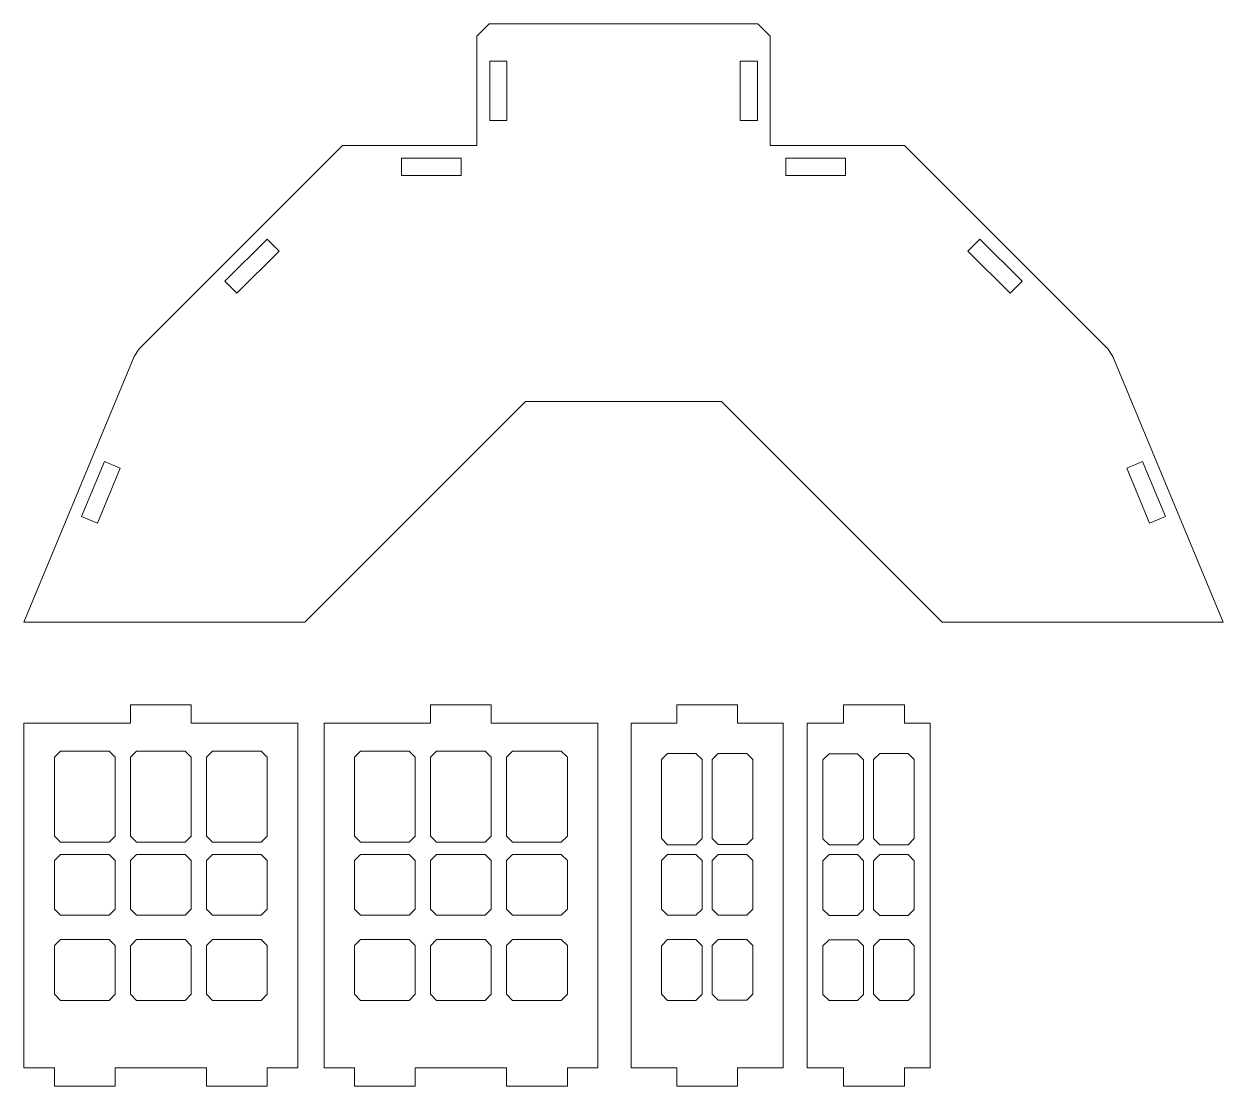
# Model space of a CAD drawing. Header units: centimetres. Extents: x -57 to 189, y -76 to 83.
# Drawn here: x 48.95 to 68.66, y 39.23 to 56.7 of the extents above; entities that cross this region are included whole.
import ezdxf

# ---------------------------------------------------------------- set-up
doc = ezdxf.new("R2010")
doc.units = ezdxf.units.CM
doc.header["$MEASUREMENT"] = 0
doc.layers.add('DEFAULT', color=7, linetype='Continuous')
doc.layers.add('layer 1', color=7, linetype='Continuous')

msp = doc.modelspace()

# ---------------------------------------------------------------- linework, layer by layer
at = {"layer": 'DEFAULT', "color": 250, "lineweight": 9}
for points in [[(56.60243, 55.10501), (56.88243, 55.10501), (56.88243, 56.08501), (56.60243, 56.08501), (56.60243, 55.10501)], [(60.72284, 55.10501), (61.00284, 55.10501), (61.00284, 56.08501), (60.72284, 56.08501), (60.72284, 55.10501)], [(55.15242, 54.20501), (56.13242, 54.20501), (56.13242, 54.48501), (55.15242, 54.48501), (55.15242, 54.20501)], [(61.47284, 54.20501), (62.45284, 54.20501), (62.45284, 54.48501), (61.47284, 54.48501), (61.47284, 54.20501)]]:
    msp.add_lwpolyline(points, close=True, dxfattribs=at)
for points, knots in [([(52.24989, 52.46263), (52.24989, 52.46263), (52.94287, 53.15557), (52.94287, 53.15557), (52.94287, 53.15557), (52.94287, 53.15557), (53.14085, 52.95757), (53.14085, 52.95757), (53.14085, 52.95757), (53.14085, 52.95757), (52.44787, 52.26463), (52.44787, 52.26463), (52.44787, 52.26463), (52.44787, 52.26463), (52.24989, 52.46263), (52.24989, 52.46263)], [0, 0, 0, 0, 0.2, 0.2, 0.2, 0.2, 0.4, 0.4, 0.4, 0.4, 0.6, 0.6, 0.6, 0.6, 1, 1, 1, 1]), ([(65.35538, 52.46263), (65.35538, 52.46263), (64.6624, 53.15557), (64.6624, 53.15557), (64.6624, 53.15557), (64.6624, 53.15557), (64.46442, 52.95757), (64.46442, 52.95757), (64.46442, 52.95757), (64.46442, 52.95757), (65.1574, 52.26463), (65.1574, 52.26463), (65.1574, 52.26463), (65.1574, 52.26463), (65.35538, 52.46263), (65.35538, 52.46263)], [0, 0, 0, 0, 0.2, 0.2, 0.2, 0.2, 0.4, 0.4, 0.4, 0.4, 0.6, 0.6, 0.6, 0.6, 1, 1, 1, 1]), ([(49.8939, 48.59262), (49.8939, 48.59262), (50.26898, 49.498), (50.26898, 49.498), (50.26898, 49.498), (50.26898, 49.498), (50.52766, 49.39084), (50.52766, 49.39084), (50.52766, 49.39084), (50.52766, 49.39084), (50.15258, 48.48546), (50.15258, 48.48546), (50.15258, 48.48546), (50.15258, 48.48546), (49.8939, 48.59262), (49.8939, 48.59262)], [0, 0, 0, 0, 0.2, 0.2, 0.2, 0.2, 0.4, 0.4, 0.4, 0.4, 0.6, 0.6, 0.6, 0.6, 1, 1, 1, 1]), ([(67.71136, 48.59262), (67.71136, 48.59262), (67.33628, 49.498), (67.33628, 49.498), (67.33628, 49.498), (67.33628, 49.498), (67.0776, 49.39084), (67.0776, 49.39084), (67.0776, 49.39084), (67.0776, 49.39084), (67.45268, 48.48546), (67.45268, 48.48546), (67.45268, 48.48546), (67.45268, 48.48546), (67.71136, 48.59262), (67.71136, 48.59262)], [0, 0, 0, 0, 0.2, 0.2, 0.2, 0.2, 0.4, 0.4, 0.4, 0.4, 0.6, 0.6, 0.6, 0.6, 1, 1, 1, 1]), ([(63.42041, 45.19448), (63.42041, 45.19448), (63.84365, 45.19448), (63.84365, 45.19448), (63.84365, 45.19448), (63.84365, 45.19448), (63.84365, 39.52508), (63.84365, 39.52508), (63.84365, 39.52508), (63.84365, 39.52508), (63.42041, 39.52508), (63.42041, 39.52508), (63.42041, 39.52508), (63.42041, 39.52508), (63.42041, 39.22508), (63.42041, 39.22508), (63.42041, 39.22508), (63.42041, 39.22508), (62.42041, 39.22508), (62.42041, 39.22508), (62.42041, 39.22508), (62.42041, 39.22508), (62.42041, 39.52508), (62.42041, 39.52508), (62.42041, 39.52508), (62.42041, 39.52508), (61.82041, 39.52508), (61.82041, 39.52508), (61.82041, 39.52508), (61.82041, 39.52508), (61.82041, 45.19448), (61.82041, 45.19448), (61.82041, 45.19448), (61.82041, 45.19448), (62.42041, 45.19448), (62.42041, 45.19448), (62.42041, 45.19448), (62.42041, 45.19448), (62.42041, 45.49448), (62.42041, 45.49448), (62.42041, 45.49448), (62.42041, 45.49448), (63.42041, 45.49448), (63.42041, 45.49448), (63.42041, 45.49448), (63.42041, 45.49448), (63.42041, 45.19448), (63.42041, 45.19448)], [0, 0, 0, 0, 0.07692308, 0.07692308, 0.07692308, 0.07692308, 0.15384615, 0.15384615, 0.15384615, 0.15384615, 0.23076923, 0.23076923, 0.23076923, 0.23076923, 0.30769231, 0.30769231, 0.30769231, 0.30769231, 0.38461538, 0.38461538, 0.38461538, 0.38461538, 0.46153846, 0.46153846, 0.46153846, 0.46153846, 0.53846154, 0.53846154, 0.53846154, 0.53846154, 0.61538462, 0.61538462, 0.61538462, 0.61538462, 0.69230769, 0.69230769, 0.69230769, 0.69230769, 0.76923077, 0.76923077, 0.76923077, 0.76923077, 0.84615385, 0.84615385, 0.84615385, 0.84615385, 1, 1, 1, 1]), ([(49.54657, 44.73394), (49.54657, 44.73394), (50.34657, 44.73394), (50.34657, 44.73394), (50.34657, 44.73394), (50.34657, 44.73394), (50.44657, 44.63394), (50.44657, 44.63394), (50.44657, 44.63394), (50.44657, 44.63394), (50.44657, 43.33394), (50.44657, 43.33394), (50.44657, 43.33394), (50.44657, 43.33394), (50.34657, 43.23394), (50.34657, 43.23394), (50.34657, 43.23394), (50.34657, 43.23394), (49.54657, 43.23394), (49.54657, 43.23394), (49.54657, 43.23394), (49.54657, 43.23394), (49.44657, 43.33394), (49.44657, 43.33394), (49.44657, 43.33394), (49.44657, 43.33394), (49.44657, 44.63394), (49.44657, 44.63394), (49.44657, 44.63394), (49.44657, 44.63394), (49.54657, 44.73394), (49.54657, 44.73394)], [0, 0, 0, 0, 0.11111111, 0.11111111, 0.11111111, 0.11111111, 0.22222222, 0.22222222, 0.22222222, 0.22222222, 0.33333333, 0.33333333, 0.33333333, 0.33333333, 0.44444444, 0.44444444, 0.44444444, 0.44444444, 0.55555556, 0.55555556, 0.55555556, 0.55555556, 0.66666667, 0.66666667, 0.66666667, 0.66666667, 0.77777778, 0.77777778, 0.77777778, 0.77777778, 1, 1, 1, 1]), ([(50.79657, 44.73394), (50.79657, 44.73394), (51.59657, 44.73394), (51.59657, 44.73394), (51.59657, 44.73394), (51.59657, 44.73394), (51.69657, 44.63394), (51.69657, 44.63394), (51.69657, 44.63394), (51.69657, 44.63394), (51.69657, 43.33394), (51.69657, 43.33394), (51.69657, 43.33394), (51.69657, 43.33394), (51.59657, 43.23394), (51.59657, 43.23394), (51.59657, 43.23394), (51.59657, 43.23394), (50.79657, 43.23394), (50.79657, 43.23394), (50.79657, 43.23394), (50.79657, 43.23394), (50.69657, 43.33394), (50.69657, 43.33394), (50.69657, 43.33394), (50.69657, 43.33394), (50.69657, 44.63394), (50.69657, 44.63394), (50.69657, 44.63394), (50.69657, 44.63394), (50.79657, 44.73394), (50.79657, 44.73394)], [0, 0, 0, 0, 0.11111111, 0.11111111, 0.11111111, 0.11111111, 0.22222222, 0.22222222, 0.22222222, 0.22222222, 0.33333333, 0.33333333, 0.33333333, 0.33333333, 0.44444444, 0.44444444, 0.44444444, 0.44444444, 0.55555556, 0.55555556, 0.55555556, 0.55555556, 0.66666667, 0.66666667, 0.66666667, 0.66666667, 0.77777778, 0.77777778, 0.77777778, 0.77777778, 1, 1, 1, 1]), ([(52.04657, 44.73405), (52.04657, 44.73405), (52.84657, 44.73405), (52.84657, 44.73405), (52.84657, 44.73405), (52.84657, 44.73405), (52.94657, 44.63405), (52.94657, 44.63405), (52.94657, 44.63405), (52.94657, 44.63405), (52.94657, 43.33405), (52.94657, 43.33405), (52.94657, 43.33405), (52.94657, 43.33405), (52.84657, 43.23405), (52.84657, 43.23405), (52.84657, 43.23405), (52.84657, 43.23405), (52.04657, 43.23405), (52.04657, 43.23405), (52.04657, 43.23405), (52.04657, 43.23405), (51.94657, 43.33405), (51.94657, 43.33405), (51.94657, 43.33405), (51.94657, 43.33405), (51.94657, 44.63405), (51.94657, 44.63405), (51.94657, 44.63405), (51.94657, 44.63405), (52.04657, 44.73405), (52.04657, 44.73405)], [0, 0, 0, 0, 0.11111111, 0.11111111, 0.11111111, 0.11111111, 0.22222222, 0.22222222, 0.22222222, 0.22222222, 0.33333333, 0.33333333, 0.33333333, 0.33333333, 0.44444444, 0.44444444, 0.44444444, 0.44444444, 0.55555556, 0.55555556, 0.55555556, 0.55555556, 0.66666667, 0.66666667, 0.66666667, 0.66666667, 0.77777778, 0.77777778, 0.77777778, 0.77777778, 1, 1, 1, 1]), ([(54.47959, 44.73383), (54.47959, 44.73383), (55.27959, 44.73383), (55.27959, 44.73383), (55.27959, 44.73383), (55.27959, 44.73383), (55.37959, 44.63383), (55.37959, 44.63383), (55.37959, 44.63383), (55.37959, 44.63383), (55.37959, 43.33383), (55.37959, 43.33383), (55.37959, 43.33383), (55.37959, 43.33383), (55.27959, 43.23383), (55.27959, 43.23383), (55.27959, 43.23383), (55.27959, 43.23383), (54.47959, 43.23383), (54.47959, 43.23383), (54.47959, 43.23383), (54.47959, 43.23383), (54.37959, 43.33383), (54.37959, 43.33383), (54.37959, 43.33383), (54.37959, 43.33383), (54.37959, 44.63383), (54.37959, 44.63383), (54.37959, 44.63383), (54.37959, 44.63383), (54.47959, 44.73383), (54.47959, 44.73383)], [0, 0, 0, 0, 0.11111111, 0.11111111, 0.11111111, 0.11111111, 0.22222222, 0.22222222, 0.22222222, 0.22222222, 0.33333333, 0.33333333, 0.33333333, 0.33333333, 0.44444444, 0.44444444, 0.44444444, 0.44444444, 0.55555556, 0.55555556, 0.55555556, 0.55555556, 0.66666667, 0.66666667, 0.66666667, 0.66666667, 0.77777778, 0.77777778, 0.77777778, 0.77777778, 1, 1, 1, 1]), ([(55.72959, 44.73383), (55.72959, 44.73383), (56.52959, 44.73383), (56.52959, 44.73383), (56.52959, 44.73383), (56.52959, 44.73383), (56.62959, 44.63383), (56.62959, 44.63383), (56.62959, 44.63383), (56.62959, 44.63383), (56.62959, 43.33383), (56.62959, 43.33383), (56.62959, 43.33383), (56.62959, 43.33383), (56.52959, 43.23383), (56.52959, 43.23383), (56.52959, 43.23383), (56.52959, 43.23383), (55.72959, 43.23383), (55.72959, 43.23383), (55.72959, 43.23383), (55.72959, 43.23383), (55.62959, 43.33383), (55.62959, 43.33383), (55.62959, 43.33383), (55.62959, 43.33383), (55.62959, 44.63383), (55.62959, 44.63383), (55.62959, 44.63383), (55.62959, 44.63383), (55.72959, 44.73383), (55.72959, 44.73383)], [0, 0, 0, 0, 0.11111111, 0.11111111, 0.11111111, 0.11111111, 0.22222222, 0.22222222, 0.22222222, 0.22222222, 0.33333333, 0.33333333, 0.33333333, 0.33333333, 0.44444444, 0.44444444, 0.44444444, 0.44444444, 0.55555556, 0.55555556, 0.55555556, 0.55555556, 0.66666667, 0.66666667, 0.66666667, 0.66666667, 0.77777778, 0.77777778, 0.77777778, 0.77777778, 1, 1, 1, 1]), ([(56.97959, 44.73394), (56.97959, 44.73394), (57.77959, 44.73394), (57.77959, 44.73394), (57.77959, 44.73394), (57.77959, 44.73394), (57.87959, 44.63394), (57.87959, 44.63394), (57.87959, 44.63394), (57.87959, 44.63394), (57.87959, 43.33394), (57.87959, 43.33394), (57.87959, 43.33394), (57.87959, 43.33394), (57.77959, 43.23394), (57.77959, 43.23394), (57.77959, 43.23394), (57.77959, 43.23394), (56.97959, 43.23394), (56.97959, 43.23394), (56.97959, 43.23394), (56.97959, 43.23394), (56.87959, 43.33394), (56.87959, 43.33394), (56.87959, 43.33394), (56.87959, 43.33394), (56.87959, 44.63394), (56.87959, 44.63394), (56.87959, 44.63394), (56.87959, 44.63394), (56.97959, 44.73394), (56.97959, 44.73394)], [0, 0, 0, 0, 0.11111111, 0.11111111, 0.11111111, 0.11111111, 0.22222222, 0.22222222, 0.22222222, 0.22222222, 0.33333333, 0.33333333, 0.33333333, 0.33333333, 0.44444444, 0.44444444, 0.44444444, 0.44444444, 0.55555556, 0.55555556, 0.55555556, 0.55555556, 0.66666667, 0.66666667, 0.66666667, 0.66666667, 0.77777778, 0.77777778, 0.77777778, 0.77777778, 1, 1, 1, 1]), ([(59.52751, 44.69448), (59.52751, 44.69448), (59.99421, 44.69448), (59.99421, 44.69448), (59.99421, 44.69448), (59.99421, 44.69448), (60.09421, 44.59448), (60.09421, 44.59448), (60.09421, 44.59448), (60.09421, 44.59448), (60.09421, 43.29449), (60.09421, 43.29449), (60.09421, 43.29449), (60.09421, 43.29449), (59.99421, 43.19449), (59.99421, 43.19449), (59.99421, 43.19449), (59.99421, 43.19449), (59.52751, 43.19449), (59.52751, 43.19449), (59.52751, 43.19449), (59.52751, 43.19449), (59.42751, 43.29449), (59.42751, 43.29449), (59.42751, 43.29449), (59.42751, 43.29449), (59.42751, 44.59448), (59.42751, 44.59448), (59.42751, 44.59448), (59.42751, 44.59448), (59.52751, 44.69448), (59.52751, 44.69448)], [0, 0, 0, 0, 0.11111111, 0.11111111, 0.11111111, 0.11111111, 0.22222222, 0.22222222, 0.22222222, 0.22222222, 0.33333333, 0.33333333, 0.33333333, 0.33333333, 0.44444444, 0.44444444, 0.44444444, 0.44444444, 0.55555556, 0.55555556, 0.55555556, 0.55555556, 0.66666667, 0.66666667, 0.66666667, 0.66666667, 0.77777778, 0.77777778, 0.77777778, 0.77777778, 1, 1, 1, 1]), ([(60.3608, 44.69704), (60.3608, 44.69704), (60.8275, 44.69704), (60.8275, 44.69704), (60.8275, 44.69704), (60.8275, 44.69704), (60.9275, 44.59704), (60.9275, 44.59704), (60.9275, 44.59704), (60.9275, 44.59704), (60.9275, 43.29705), (60.9275, 43.29705), (60.9275, 43.29705), (60.9275, 43.29705), (60.8275, 43.19705), (60.8275, 43.19705), (60.8275, 43.19705), (60.8275, 43.19705), (60.3608, 43.19705), (60.3608, 43.19705), (60.3608, 43.19705), (60.3608, 43.19705), (60.2608, 43.29705), (60.2608, 43.29705), (60.2608, 43.29705), (60.2608, 43.29705), (60.2608, 44.59704), (60.2608, 44.59704), (60.2608, 44.59704), (60.2608, 44.59704), (60.3608, 44.69704), (60.3608, 44.69704)], [0, 0, 0, 0, 0.11111111, 0.11111111, 0.11111111, 0.11111111, 0.22222222, 0.22222222, 0.22222222, 0.22222222, 0.33333333, 0.33333333, 0.33333333, 0.33333333, 0.44444444, 0.44444444, 0.44444444, 0.44444444, 0.55555556, 0.55555556, 0.55555556, 0.55555556, 0.66666667, 0.66666667, 0.66666667, 0.66666667, 0.77777778, 0.77777778, 0.77777778, 0.77777778, 1, 1, 1, 1]), ([(62.18204, 44.69192), (62.18204, 44.69192), (62.64874, 44.69192), (62.64874, 44.69192), (62.64874, 44.69192), (62.64874, 44.69192), (62.74874, 44.59192), (62.74874, 44.59192), (62.74874, 44.59192), (62.74874, 44.59192), (62.74874, 43.29193), (62.74874, 43.29193), (62.74874, 43.29193), (62.74874, 43.29193), (62.64874, 43.19193), (62.64874, 43.19193), (62.64874, 43.19193), (62.64874, 43.19193), (62.18204, 43.19193), (62.18204, 43.19193), (62.18204, 43.19193), (62.18204, 43.19193), (62.08204, 43.29193), (62.08204, 43.29193), (62.08204, 43.29193), (62.08204, 43.29193), (62.08204, 44.59192), (62.08204, 44.59192), (62.08204, 44.59192), (62.08204, 44.59192), (62.18204, 44.69192), (62.18204, 44.69192)], [0, 0, 0, 0, 0.11111111, 0.11111111, 0.11111111, 0.11111111, 0.22222222, 0.22222222, 0.22222222, 0.22222222, 0.33333333, 0.33333333, 0.33333333, 0.33333333, 0.44444444, 0.44444444, 0.44444444, 0.44444444, 0.55555556, 0.55555556, 0.55555556, 0.55555556, 0.66666667, 0.66666667, 0.66666667, 0.66666667, 0.77777778, 0.77777778, 0.77777778, 0.77777778, 1, 1, 1, 1]), ([(63.01533, 44.69448), (63.01533, 44.69448), (63.48203, 44.69448), (63.48203, 44.69448), (63.48203, 44.69448), (63.48203, 44.69448), (63.58203, 44.59448), (63.58203, 44.59448), (63.58203, 44.59448), (63.58203, 44.59448), (63.58203, 43.29449), (63.58203, 43.29449), (63.58203, 43.29449), (63.58203, 43.29449), (63.48203, 43.19449), (63.48203, 43.19449), (63.48203, 43.19449), (63.48203, 43.19449), (63.01533, 43.19449), (63.01533, 43.19449), (63.01533, 43.19449), (63.01533, 43.19449), (62.91533, 43.29449), (62.91533, 43.29449), (62.91533, 43.29449), (62.91533, 43.29449), (62.91533, 44.59448), (62.91533, 44.59448), (62.91533, 44.59448), (62.91533, 44.59448), (63.01533, 44.69448), (63.01533, 44.69448)], [0, 0, 0, 0, 0.11111111, 0.11111111, 0.11111111, 0.11111111, 0.22222222, 0.22222222, 0.22222222, 0.22222222, 0.33333333, 0.33333333, 0.33333333, 0.33333333, 0.44444444, 0.44444444, 0.44444444, 0.44444444, 0.55555556, 0.55555556, 0.55555556, 0.55555556, 0.66666667, 0.66666667, 0.66666667, 0.66666667, 0.77777778, 0.77777778, 0.77777778, 0.77777778, 1, 1, 1, 1]), ([(49.54657, 43.03395), (49.54657, 43.03395), (50.34657, 43.03395), (50.34657, 43.03395), (50.34657, 43.03395), (50.34657, 43.03395), (50.44657, 42.93395), (50.44657, 42.93395), (50.44657, 42.93395), (50.44657, 42.93395), (50.44657, 42.13395), (50.44657, 42.13395), (50.44657, 42.13395), (50.44657, 42.13395), (50.34657, 42.03395), (50.34657, 42.03395), (50.34657, 42.03395), (50.34657, 42.03395), (49.54657, 42.03395), (49.54657, 42.03395), (49.54657, 42.03395), (49.54657, 42.03395), (49.44657, 42.13395), (49.44657, 42.13395), (49.44657, 42.13395), (49.44657, 42.13395), (49.44657, 42.93395), (49.44657, 42.93395), (49.44657, 42.93395), (49.44657, 42.93395), (49.54657, 43.03395), (49.54657, 43.03395)], [0, 0, 0, 0, 0.11111111, 0.11111111, 0.11111111, 0.11111111, 0.22222222, 0.22222222, 0.22222222, 0.22222222, 0.33333333, 0.33333333, 0.33333333, 0.33333333, 0.44444444, 0.44444444, 0.44444444, 0.44444444, 0.55555556, 0.55555556, 0.55555556, 0.55555556, 0.66666667, 0.66666667, 0.66666667, 0.66666667, 0.77777778, 0.77777778, 0.77777778, 0.77777778, 1, 1, 1, 1]), ([(50.79657, 43.03395), (50.79657, 43.03395), (51.59657, 43.03395), (51.59657, 43.03395), (51.59657, 43.03395), (51.59657, 43.03395), (51.69657, 42.93395), (51.69657, 42.93395), (51.69657, 42.93395), (51.69657, 42.93395), (51.69657, 42.13395), (51.69657, 42.13395), (51.69657, 42.13395), (51.69657, 42.13395), (51.59657, 42.03395), (51.59657, 42.03395), (51.59657, 42.03395), (51.59657, 42.03395), (50.79657, 42.03395), (50.79657, 42.03395), (50.79657, 42.03395), (50.79657, 42.03395), (50.69657, 42.13395), (50.69657, 42.13395), (50.69657, 42.13395), (50.69657, 42.13395), (50.69657, 42.93395), (50.69657, 42.93395), (50.69657, 42.93395), (50.69657, 42.93395), (50.79657, 43.03395), (50.79657, 43.03395)], [0, 0, 0, 0, 0.11111111, 0.11111111, 0.11111111, 0.11111111, 0.22222222, 0.22222222, 0.22222222, 0.22222222, 0.33333333, 0.33333333, 0.33333333, 0.33333333, 0.44444444, 0.44444444, 0.44444444, 0.44444444, 0.55555556, 0.55555556, 0.55555556, 0.55555556, 0.66666667, 0.66666667, 0.66666667, 0.66666667, 0.77777778, 0.77777778, 0.77777778, 0.77777778, 1, 1, 1, 1]), ([(52.04657, 43.03395), (52.04657, 43.03395), (52.84657, 43.03395), (52.84657, 43.03395), (52.84657, 43.03395), (52.84657, 43.03395), (52.94657, 42.93395), (52.94657, 42.93395), (52.94657, 42.93395), (52.94657, 42.93395), (52.94657, 42.13395), (52.94657, 42.13395), (52.94657, 42.13395), (52.94657, 42.13395), (52.84657, 42.03395), (52.84657, 42.03395), (52.84657, 42.03395), (52.84657, 42.03395), (52.04657, 42.03395), (52.04657, 42.03395), (52.04657, 42.03395), (52.04657, 42.03395), (51.94657, 42.13395), (51.94657, 42.13395), (51.94657, 42.13395), (51.94657, 42.13395), (51.94657, 42.93395), (51.94657, 42.93395), (51.94657, 42.93395), (51.94657, 42.93395), (52.04657, 43.03395), (52.04657, 43.03395)], [0, 0, 0, 0, 0.11111111, 0.11111111, 0.11111111, 0.11111111, 0.22222222, 0.22222222, 0.22222222, 0.22222222, 0.33333333, 0.33333333, 0.33333333, 0.33333333, 0.44444444, 0.44444444, 0.44444444, 0.44444444, 0.55555556, 0.55555556, 0.55555556, 0.55555556, 0.66666667, 0.66666667, 0.66666667, 0.66666667, 0.77777778, 0.77777778, 0.77777778, 0.77777778, 1, 1, 1, 1]), ([(54.47959, 43.03384), (54.47959, 43.03384), (55.27959, 43.03384), (55.27959, 43.03384), (55.27959, 43.03384), (55.27959, 43.03384), (55.37959, 42.93384), (55.37959, 42.93384), (55.37959, 42.93384), (55.37959, 42.93384), (55.37959, 42.13384), (55.37959, 42.13384), (55.37959, 42.13384), (55.37959, 42.13384), (55.27959, 42.03384), (55.27959, 42.03384), (55.27959, 42.03384), (55.27959, 42.03384), (54.47959, 42.03384), (54.47959, 42.03384), (54.47959, 42.03384), (54.47959, 42.03384), (54.37959, 42.13384), (54.37959, 42.13384), (54.37959, 42.13384), (54.37959, 42.13384), (54.37959, 42.93384), (54.37959, 42.93384), (54.37959, 42.93384), (54.37959, 42.93384), (54.47959, 43.03384), (54.47959, 43.03384)], [0, 0, 0, 0, 0.11111111, 0.11111111, 0.11111111, 0.11111111, 0.22222222, 0.22222222, 0.22222222, 0.22222222, 0.33333333, 0.33333333, 0.33333333, 0.33333333, 0.44444444, 0.44444444, 0.44444444, 0.44444444, 0.55555556, 0.55555556, 0.55555556, 0.55555556, 0.66666667, 0.66666667, 0.66666667, 0.66666667, 0.77777778, 0.77777778, 0.77777778, 0.77777778, 1, 1, 1, 1]), ([(55.72959, 43.03384), (55.72959, 43.03384), (56.52959, 43.03384), (56.52959, 43.03384), (56.52959, 43.03384), (56.52959, 43.03384), (56.62959, 42.93384), (56.62959, 42.93384), (56.62959, 42.93384), (56.62959, 42.93384), (56.62959, 42.13384), (56.62959, 42.13384), (56.62959, 42.13384), (56.62959, 42.13384), (56.52959, 42.03384), (56.52959, 42.03384), (56.52959, 42.03384), (56.52959, 42.03384), (55.72959, 42.03384), (55.72959, 42.03384), (55.72959, 42.03384), (55.72959, 42.03384), (55.62959, 42.13384), (55.62959, 42.13384), (55.62959, 42.13384), (55.62959, 42.13384), (55.62959, 42.93384), (55.62959, 42.93384), (55.62959, 42.93384), (55.62959, 42.93384), (55.72959, 43.03384), (55.72959, 43.03384)], [0, 0, 0, 0, 0.11111111, 0.11111111, 0.11111111, 0.11111111, 0.22222222, 0.22222222, 0.22222222, 0.22222222, 0.33333333, 0.33333333, 0.33333333, 0.33333333, 0.44444444, 0.44444444, 0.44444444, 0.44444444, 0.55555556, 0.55555556, 0.55555556, 0.55555556, 0.66666667, 0.66666667, 0.66666667, 0.66666667, 0.77777778, 0.77777778, 0.77777778, 0.77777778, 1, 1, 1, 1]), ([(56.97959, 43.03384), (56.97959, 43.03384), (57.77959, 43.03384), (57.77959, 43.03384), (57.77959, 43.03384), (57.77959, 43.03384), (57.87959, 42.93384), (57.87959, 42.93384), (57.87959, 42.93384), (57.87959, 42.93384), (57.87959, 42.13384), (57.87959, 42.13384), (57.87959, 42.13384), (57.87959, 42.13384), (57.77959, 42.03384), (57.77959, 42.03384), (57.77959, 42.03384), (57.77959, 42.03384), (56.97959, 42.03384), (56.97959, 42.03384), (56.97959, 42.03384), (56.97959, 42.03384), (56.87959, 42.13384), (56.87959, 42.13384), (56.87959, 42.13384), (56.87959, 42.13384), (56.87959, 42.93384), (56.87959, 42.93384), (56.87959, 42.93384), (56.87959, 42.93384), (56.97959, 43.03384), (56.97959, 43.03384)], [0, 0, 0, 0, 0.11111111, 0.11111111, 0.11111111, 0.11111111, 0.22222222, 0.22222222, 0.22222222, 0.22222222, 0.33333333, 0.33333333, 0.33333333, 0.33333333, 0.44444444, 0.44444444, 0.44444444, 0.44444444, 0.55555556, 0.55555556, 0.55555556, 0.55555556, 0.66666667, 0.66666667, 0.66666667, 0.66666667, 0.77777778, 0.77777778, 0.77777778, 0.77777778, 1, 1, 1, 1]), ([(59.52751, 43.03373), (59.52751, 43.03373), (59.99421, 43.03373), (59.99421, 43.03373), (59.99421, 43.03373), (59.99421, 43.03373), (60.09421, 42.93373), (60.09421, 42.93373), (60.09421, 42.93373), (60.09421, 42.93373), (60.09421, 42.13373), (60.09421, 42.13373), (60.09421, 42.13373), (60.09421, 42.13373), (59.99421, 42.03373), (59.99421, 42.03373), (59.99421, 42.03373), (59.99421, 42.03373), (59.52751, 42.03373), (59.52751, 42.03373), (59.52751, 42.03373), (59.52751, 42.03373), (59.42751, 42.13373), (59.42751, 42.13373), (59.42751, 42.13373), (59.42751, 42.13373), (59.42751, 42.93373), (59.42751, 42.93373), (59.42751, 42.93373), (59.42751, 42.93373), (59.52751, 43.03373), (59.52751, 43.03373)], [0, 0, 0, 0, 0.11111111, 0.11111111, 0.11111111, 0.11111111, 0.22222222, 0.22222222, 0.22222222, 0.22222222, 0.33333333, 0.33333333, 0.33333333, 0.33333333, 0.44444444, 0.44444444, 0.44444444, 0.44444444, 0.55555556, 0.55555556, 0.55555556, 0.55555556, 0.66666667, 0.66666667, 0.66666667, 0.66666667, 0.77777778, 0.77777778, 0.77777778, 0.77777778, 1, 1, 1, 1]), ([(60.3608, 43.03373), (60.3608, 43.03373), (60.8275, 43.03373), (60.8275, 43.03373), (60.8275, 43.03373), (60.8275, 43.03373), (60.9275, 42.93373), (60.9275, 42.93373), (60.9275, 42.93373), (60.9275, 42.93373), (60.9275, 42.13373), (60.9275, 42.13373), (60.9275, 42.13373), (60.9275, 42.13373), (60.8275, 42.03373), (60.8275, 42.03373), (60.8275, 42.03373), (60.8275, 42.03373), (60.3608, 42.03373), (60.3608, 42.03373), (60.3608, 42.03373), (60.3608, 42.03373), (60.2608, 42.13373), (60.2608, 42.13373), (60.2608, 42.13373), (60.2608, 42.13373), (60.2608, 42.93373), (60.2608, 42.93373), (60.2608, 42.93373), (60.2608, 42.93373), (60.3608, 43.03373), (60.3608, 43.03373)], [0, 0, 0, 0, 0.11111111, 0.11111111, 0.11111111, 0.11111111, 0.22222222, 0.22222222, 0.22222222, 0.22222222, 0.33333333, 0.33333333, 0.33333333, 0.33333333, 0.44444444, 0.44444444, 0.44444444, 0.44444444, 0.55555556, 0.55555556, 0.55555556, 0.55555556, 0.66666667, 0.66666667, 0.66666667, 0.66666667, 0.77777778, 0.77777778, 0.77777778, 0.77777778, 1, 1, 1, 1]), ([(62.18204, 43.03117), (62.18204, 43.03117), (62.64874, 43.03117), (62.64874, 43.03117), (62.64874, 43.03117), (62.64874, 43.03117), (62.74874, 42.93117), (62.74874, 42.93117), (62.74874, 42.93117), (62.74874, 42.93117), (62.74874, 42.13117), (62.74874, 42.13117), (62.74874, 42.13117), (62.74874, 42.13117), (62.64874, 42.03117), (62.64874, 42.03117), (62.64874, 42.03117), (62.64874, 42.03117), (62.18204, 42.03117), (62.18204, 42.03117), (62.18204, 42.03117), (62.18204, 42.03117), (62.08204, 42.13117), (62.08204, 42.13117), (62.08204, 42.13117), (62.08204, 42.13117), (62.08204, 42.93117), (62.08204, 42.93117), (62.08204, 42.93117), (62.08204, 42.93117), (62.18204, 43.03117), (62.18204, 43.03117)], [0, 0, 0, 0, 0.11111111, 0.11111111, 0.11111111, 0.11111111, 0.22222222, 0.22222222, 0.22222222, 0.22222222, 0.33333333, 0.33333333, 0.33333333, 0.33333333, 0.44444444, 0.44444444, 0.44444444, 0.44444444, 0.55555556, 0.55555556, 0.55555556, 0.55555556, 0.66666667, 0.66666667, 0.66666667, 0.66666667, 0.77777778, 0.77777778, 0.77777778, 0.77777778, 1, 1, 1, 1]), ([(63.01533, 43.03117), (63.01533, 43.03117), (63.48203, 43.03117), (63.48203, 43.03117), (63.48203, 43.03117), (63.48203, 43.03117), (63.58203, 42.93117), (63.58203, 42.93117), (63.58203, 42.93117), (63.58203, 42.93117), (63.58203, 42.13117), (63.58203, 42.13117), (63.58203, 42.13117), (63.58203, 42.13117), (63.48203, 42.03117), (63.48203, 42.03117), (63.48203, 42.03117), (63.48203, 42.03117), (63.01533, 42.03117), (63.01533, 42.03117), (63.01533, 42.03117), (63.01533, 42.03117), (62.91533, 42.13117), (62.91533, 42.13117), (62.91533, 42.13117), (62.91533, 42.13117), (62.91533, 42.93117), (62.91533, 42.93117), (62.91533, 42.93117), (62.91533, 42.93117), (63.01533, 43.03117), (63.01533, 43.03117)], [0, 0, 0, 0, 0.11111111, 0.11111111, 0.11111111, 0.11111111, 0.22222222, 0.22222222, 0.22222222, 0.22222222, 0.33333333, 0.33333333, 0.33333333, 0.33333333, 0.44444444, 0.44444444, 0.44444444, 0.44444444, 0.55555556, 0.55555556, 0.55555556, 0.55555556, 0.66666667, 0.66666667, 0.66666667, 0.66666667, 0.77777778, 0.77777778, 0.77777778, 0.77777778, 1, 1, 1, 1]), ([(49.54657, 41.63408), (49.54657, 41.63408), (50.34657, 41.63408), (50.34657, 41.63408), (50.34657, 41.63408), (50.34657, 41.63408), (50.44657, 41.53408), (50.44657, 41.53408), (50.44657, 41.53408), (50.44657, 41.53408), (50.44657, 40.73408), (50.44657, 40.73408), (50.44657, 40.73408), (50.44657, 40.73408), (50.34657, 40.63408), (50.34657, 40.63408), (50.34657, 40.63408), (50.34657, 40.63408), (49.54657, 40.63408), (49.54657, 40.63408), (49.54657, 40.63408), (49.54657, 40.63408), (49.44657, 40.73408), (49.44657, 40.73408), (49.44657, 40.73408), (49.44657, 40.73408), (49.44657, 41.53408), (49.44657, 41.53408), (49.44657, 41.53408), (49.44657, 41.53408), (49.54657, 41.63408), (49.54657, 41.63408)], [0, 0, 0, 0, 0.11111111, 0.11111111, 0.11111111, 0.11111111, 0.22222222, 0.22222222, 0.22222222, 0.22222222, 0.33333333, 0.33333333, 0.33333333, 0.33333333, 0.44444444, 0.44444444, 0.44444444, 0.44444444, 0.55555556, 0.55555556, 0.55555556, 0.55555556, 0.66666667, 0.66666667, 0.66666667, 0.66666667, 0.77777778, 0.77777778, 0.77777778, 0.77777778, 1, 1, 1, 1]), ([(50.79657, 41.63375), (50.79657, 41.63375), (51.59657, 41.63375), (51.59657, 41.63375), (51.59657, 41.63375), (51.59657, 41.63375), (51.69657, 41.53375), (51.69657, 41.53375), (51.69657, 41.53375), (51.69657, 41.53375), (51.69657, 40.73375), (51.69657, 40.73375), (51.69657, 40.73375), (51.69657, 40.73375), (51.59657, 40.63375), (51.59657, 40.63375), (51.59657, 40.63375), (51.59657, 40.63375), (50.79657, 40.63375), (50.79657, 40.63375), (50.79657, 40.63375), (50.79657, 40.63375), (50.69657, 40.73375), (50.69657, 40.73375), (50.69657, 40.73375), (50.69657, 40.73375), (50.69657, 41.53375), (50.69657, 41.53375), (50.69657, 41.53375), (50.69657, 41.53375), (50.79657, 41.63375), (50.79657, 41.63375)], [0, 0, 0, 0, 0.11111111, 0.11111111, 0.11111111, 0.11111111, 0.22222222, 0.22222222, 0.22222222, 0.22222222, 0.33333333, 0.33333333, 0.33333333, 0.33333333, 0.44444444, 0.44444444, 0.44444444, 0.44444444, 0.55555556, 0.55555556, 0.55555556, 0.55555556, 0.66666667, 0.66666667, 0.66666667, 0.66666667, 0.77777778, 0.77777778, 0.77777778, 0.77777778, 1, 1, 1, 1]), ([(52.04657, 41.63408), (52.04657, 41.63408), (52.84657, 41.63408), (52.84657, 41.63408), (52.84657, 41.63408), (52.84657, 41.63408), (52.94657, 41.53408), (52.94657, 41.53408), (52.94657, 41.53408), (52.94657, 41.53408), (52.94657, 40.73408), (52.94657, 40.73408), (52.94657, 40.73408), (52.94657, 40.73408), (52.84657, 40.63408), (52.84657, 40.63408), (52.84657, 40.63408), (52.84657, 40.63408), (52.04657, 40.63408), (52.04657, 40.63408), (52.04657, 40.63408), (52.04657, 40.63408), (51.94657, 40.73408), (51.94657, 40.73408), (51.94657, 40.73408), (51.94657, 40.73408), (51.94657, 41.53408), (51.94657, 41.53408), (51.94657, 41.53408), (51.94657, 41.53408), (52.04657, 41.63408), (52.04657, 41.63408)], [0, 0, 0, 0, 0.11111111, 0.11111111, 0.11111111, 0.11111111, 0.22222222, 0.22222222, 0.22222222, 0.22222222, 0.33333333, 0.33333333, 0.33333333, 0.33333333, 0.44444444, 0.44444444, 0.44444444, 0.44444444, 0.55555556, 0.55555556, 0.55555556, 0.55555556, 0.66666667, 0.66666667, 0.66666667, 0.66666667, 0.77777778, 0.77777778, 0.77777778, 0.77777778, 1, 1, 1, 1]), ([(54.47959, 41.63397), (54.47959, 41.63397), (55.27959, 41.63397), (55.27959, 41.63397), (55.27959, 41.63397), (55.27959, 41.63397), (55.37959, 41.53397), (55.37959, 41.53397), (55.37959, 41.53397), (55.37959, 41.53397), (55.37959, 40.73397), (55.37959, 40.73397), (55.37959, 40.73397), (55.37959, 40.73397), (55.27959, 40.63397), (55.27959, 40.63397), (55.27959, 40.63397), (55.27959, 40.63397), (54.47959, 40.63397), (54.47959, 40.63397), (54.47959, 40.63397), (54.47959, 40.63397), (54.37959, 40.73397), (54.37959, 40.73397), (54.37959, 40.73397), (54.37959, 40.73397), (54.37959, 41.53397), (54.37959, 41.53397), (54.37959, 41.53397), (54.37959, 41.53397), (54.47959, 41.63397), (54.47959, 41.63397)], [0, 0, 0, 0, 0.11111111, 0.11111111, 0.11111111, 0.11111111, 0.22222222, 0.22222222, 0.22222222, 0.22222222, 0.33333333, 0.33333333, 0.33333333, 0.33333333, 0.44444444, 0.44444444, 0.44444444, 0.44444444, 0.55555556, 0.55555556, 0.55555556, 0.55555556, 0.66666667, 0.66666667, 0.66666667, 0.66666667, 0.77777778, 0.77777778, 0.77777778, 0.77777778, 1, 1, 1, 1]), ([(55.72959, 41.63364), (55.72959, 41.63364), (56.52959, 41.63364), (56.52959, 41.63364), (56.52959, 41.63364), (56.52959, 41.63364), (56.62959, 41.53364), (56.62959, 41.53364), (56.62959, 41.53364), (56.62959, 41.53364), (56.62959, 40.73364), (56.62959, 40.73364), (56.62959, 40.73364), (56.62959, 40.73364), (56.52959, 40.63364), (56.52959, 40.63364), (56.52959, 40.63364), (56.52959, 40.63364), (55.72959, 40.63364), (55.72959, 40.63364), (55.72959, 40.63364), (55.72959, 40.63364), (55.62959, 40.73364), (55.62959, 40.73364), (55.62959, 40.73364), (55.62959, 40.73364), (55.62959, 41.53364), (55.62959, 41.53364), (55.62959, 41.53364), (55.62959, 41.53364), (55.72959, 41.63364), (55.72959, 41.63364)], [0, 0, 0, 0, 0.11111111, 0.11111111, 0.11111111, 0.11111111, 0.22222222, 0.22222222, 0.22222222, 0.22222222, 0.33333333, 0.33333333, 0.33333333, 0.33333333, 0.44444444, 0.44444444, 0.44444444, 0.44444444, 0.55555556, 0.55555556, 0.55555556, 0.55555556, 0.66666667, 0.66666667, 0.66666667, 0.66666667, 0.77777778, 0.77777778, 0.77777778, 0.77777778, 1, 1, 1, 1]), ([(56.97959, 41.63397), (56.97959, 41.63397), (57.77959, 41.63397), (57.77959, 41.63397), (57.77959, 41.63397), (57.77959, 41.63397), (57.87959, 41.53397), (57.87959, 41.53397), (57.87959, 41.53397), (57.87959, 41.53397), (57.87959, 40.73397), (57.87959, 40.73397), (57.87959, 40.73397), (57.87959, 40.73397), (57.77959, 40.63397), (57.77959, 40.63397), (57.77959, 40.63397), (57.77959, 40.63397), (56.97959, 40.63397), (56.97959, 40.63397), (56.97959, 40.63397), (56.97959, 40.63397), (56.87959, 40.73397), (56.87959, 40.73397), (56.87959, 40.73397), (56.87959, 40.73397), (56.87959, 41.53397), (56.87959, 41.53397), (56.87959, 41.53397), (56.87959, 41.53397), (56.97959, 41.63397), (56.97959, 41.63397)], [0, 0, 0, 0, 0.11111111, 0.11111111, 0.11111111, 0.11111111, 0.22222222, 0.22222222, 0.22222222, 0.22222222, 0.33333333, 0.33333333, 0.33333333, 0.33333333, 0.44444444, 0.44444444, 0.44444444, 0.44444444, 0.55555556, 0.55555556, 0.55555556, 0.55555556, 0.66666667, 0.66666667, 0.66666667, 0.66666667, 0.77777778, 0.77777778, 0.77777778, 0.77777778, 1, 1, 1, 1]), ([(59.52751, 41.63374), (59.52751, 41.63374), (59.99421, 41.63374), (59.99421, 41.63374), (59.99421, 41.63374), (59.99421, 41.63374), (60.09421, 41.53374), (60.09421, 41.53374), (60.09421, 41.53374), (60.09421, 41.53374), (60.09421, 40.73374), (60.09421, 40.73374), (60.09421, 40.73374), (60.09421, 40.73374), (59.99421, 40.63374), (59.99421, 40.63374), (59.99421, 40.63374), (59.99421, 40.63374), (59.52751, 40.63374), (59.52751, 40.63374), (59.52751, 40.63374), (59.52751, 40.63374), (59.42751, 40.73374), (59.42751, 40.73374), (59.42751, 40.73374), (59.42751, 40.73374), (59.42751, 41.53374), (59.42751, 41.53374), (59.42751, 41.53374), (59.42751, 41.53374), (59.52751, 41.63374), (59.52751, 41.63374)], [0, 0, 0, 0, 0.11111111, 0.11111111, 0.11111111, 0.11111111, 0.22222222, 0.22222222, 0.22222222, 0.22222222, 0.33333333, 0.33333333, 0.33333333, 0.33333333, 0.44444444, 0.44444444, 0.44444444, 0.44444444, 0.55555556, 0.55555556, 0.55555556, 0.55555556, 0.66666667, 0.66666667, 0.66666667, 0.66666667, 0.77777778, 0.77777778, 0.77777778, 0.77777778, 1, 1, 1, 1]), ([(60.3608, 41.6363), (60.3608, 41.6363), (60.8275, 41.6363), (60.8275, 41.6363), (60.8275, 41.6363), (60.8275, 41.6363), (60.9275, 41.5363), (60.9275, 41.5363), (60.9275, 41.5363), (60.9275, 41.5363), (60.9275, 40.7363), (60.9275, 40.7363), (60.9275, 40.7363), (60.9275, 40.7363), (60.8275, 40.6363), (60.8275, 40.6363), (60.8275, 40.6363), (60.8275, 40.6363), (60.3608, 40.6363), (60.3608, 40.6363), (60.3608, 40.6363), (60.3608, 40.6363), (60.2608, 40.7363), (60.2608, 40.7363), (60.2608, 40.7363), (60.2608, 40.7363), (60.2608, 41.5363), (60.2608, 41.5363), (60.2608, 41.5363), (60.2608, 41.5363), (60.3608, 41.6363), (60.3608, 41.6363)], [0, 0, 0, 0, 0.11111111, 0.11111111, 0.11111111, 0.11111111, 0.22222222, 0.22222222, 0.22222222, 0.22222222, 0.33333333, 0.33333333, 0.33333333, 0.33333333, 0.44444444, 0.44444444, 0.44444444, 0.44444444, 0.55555556, 0.55555556, 0.55555556, 0.55555556, 0.66666667, 0.66666667, 0.66666667, 0.66666667, 0.77777778, 0.77777778, 0.77777778, 0.77777778, 1, 1, 1, 1]), ([(62.18204, 41.63118), (62.18204, 41.63118), (62.64874, 41.63118), (62.64874, 41.63118), (62.64874, 41.63118), (62.64874, 41.63118), (62.74874, 41.53118), (62.74874, 41.53118), (62.74874, 41.53118), (62.74874, 41.53118), (62.74874, 40.73118), (62.74874, 40.73118), (62.74874, 40.73118), (62.74874, 40.73118), (62.64874, 40.63118), (62.64874, 40.63118), (62.64874, 40.63118), (62.64874, 40.63118), (62.18204, 40.63118), (62.18204, 40.63118), (62.18204, 40.63118), (62.18204, 40.63118), (62.08204, 40.73118), (62.08204, 40.73118), (62.08204, 40.73118), (62.08204, 40.73118), (62.08204, 41.53118), (62.08204, 41.53118), (62.08204, 41.53118), (62.08204, 41.53118), (62.18204, 41.63118), (62.18204, 41.63118)], [0, 0, 0, 0, 0.11111111, 0.11111111, 0.11111111, 0.11111111, 0.22222222, 0.22222222, 0.22222222, 0.22222222, 0.33333333, 0.33333333, 0.33333333, 0.33333333, 0.44444444, 0.44444444, 0.44444444, 0.44444444, 0.55555556, 0.55555556, 0.55555556, 0.55555556, 0.66666667, 0.66666667, 0.66666667, 0.66666667, 0.77777778, 0.77777778, 0.77777778, 0.77777778, 1, 1, 1, 1]), ([(63.01533, 41.63374), (63.01533, 41.63374), (63.48203, 41.63374), (63.48203, 41.63374), (63.48203, 41.63374), (63.48203, 41.63374), (63.58203, 41.53374), (63.58203, 41.53374), (63.58203, 41.53374), (63.58203, 41.53374), (63.58203, 40.73374), (63.58203, 40.73374), (63.58203, 40.73374), (63.58203, 40.73374), (63.48203, 40.63374), (63.48203, 40.63374), (63.48203, 40.63374), (63.48203, 40.63374), (63.01533, 40.63374), (63.01533, 40.63374), (63.01533, 40.63374), (63.01533, 40.63374), (62.91533, 40.73374), (62.91533, 40.73374), (62.91533, 40.73374), (62.91533, 40.73374), (62.91533, 41.53374), (62.91533, 41.53374), (62.91533, 41.53374), (62.91533, 41.53374), (63.01533, 41.63374), (63.01533, 41.63374)], [0, 0, 0, 0, 0.11111111, 0.11111111, 0.11111111, 0.11111111, 0.22222222, 0.22222222, 0.22222222, 0.22222222, 0.33333333, 0.33333333, 0.33333333, 0.33333333, 0.44444444, 0.44444444, 0.44444444, 0.44444444, 0.55555556, 0.55555556, 0.55555556, 0.55555556, 0.66666667, 0.66666667, 0.66666667, 0.66666667, 0.77777778, 0.77777778, 0.77777778, 0.77777778, 1, 1, 1, 1])]:
    msp.add_open_spline(points, degree=3, knots=knots, dxfattribs=at)
at = {"layer": 'layer 1', "color": 250, "lineweight": 9}
for points, knots in [([(57.19208, 50.48327), (57.19208, 50.48327), (53.56439, 46.85557), (53.56439, 46.85557), (53.56439, 46.85557), (53.56439, 46.85557), (49.16306, 46.85557), (49.16306, 46.85557), (49.16306, 46.85557), (49.16306, 46.85557), (48.94657, 46.85557), (48.94657, 46.85557), (48.94657, 46.85557), (48.94657, 46.85557), (50.75605, 51.22256), (50.75605, 51.22256), (50.75605, 51.22256), (50.75605, 51.22256), (50.84295, 51.35265), (50.84295, 51.35265), (50.84295, 51.35265), (50.84295, 51.35265), (54.18531, 54.69501), (54.18531, 54.69501), (54.18531, 54.69501), (54.18531, 54.69501), (56.39243, 54.69501), (56.39243, 54.69501), (56.39243, 54.69501), (56.39243, 54.69501), (56.39243, 56.49504), (56.39243, 56.49504), (56.39243, 56.49504), (56.39243, 56.49504), (56.59243, 56.69501), (56.59243, 56.69501), (56.59243, 56.69501), (56.59243, 56.69501), (58.80263, 56.69501), (58.80263, 56.69501), (58.80263, 56.69501), (58.80263, 56.69501), (61.01283, 56.69501), (61.01283, 56.69501), (61.01283, 56.69501), (61.01283, 56.69501), (61.21283, 56.49501), (61.21283, 56.49501), (61.21283, 56.49501), (61.21283, 56.49501), (61.21283, 54.69501), (61.21283, 54.69501), (61.21283, 54.69501), (61.21283, 54.69501), (63.41995, 54.69501), (63.41995, 54.69501), (63.41995, 54.69501), (63.41995, 54.69501), (66.76231, 51.35265), (66.76231, 51.35265), (66.76231, 51.35265), (66.76231, 51.35265), (66.84921, 51.22256), (66.84921, 51.22256), (66.84921, 51.22256), (66.84921, 51.22256), (68.65868, 46.85557), (68.65868, 46.85557), (68.65868, 46.85557), (68.65868, 46.85557), (68.4422, 46.85557), (68.4422, 46.85557), (68.4422, 46.85557), (68.4422, 46.85557), (64.044, 46.85557), (64.044, 46.85557), (64.044, 46.85557), (64.044, 46.85557), (60.4163, 50.48327), (60.4163, 50.48327), (60.4163, 50.48327), (60.4163, 50.48327), (58.80262, 50.48327), (58.80262, 50.48327), (58.80262, 50.48327), (58.80262, 50.48327), (57.19208, 50.48327), (57.19208, 50.48327)], [0, 0, 0, 0, 0.04347826, 0.04347826, 0.04347826, 0.04347826, 0.08695652, 0.08695652, 0.08695652, 0.08695652, 0.13043478, 0.13043478, 0.13043478, 0.13043478, 0.17391304, 0.17391304, 0.17391304, 0.17391304, 0.2173913, 0.2173913, 0.2173913, 0.2173913, 0.26086957, 0.26086957, 0.26086957, 0.26086957, 0.30434783, 0.30434783, 0.30434783, 0.30434783, 0.34782609, 0.34782609, 0.34782609, 0.34782609, 0.39130435, 0.39130435, 0.39130435, 0.39130435, 0.43478261, 0.43478261, 0.43478261, 0.43478261, 0.47826087, 0.47826087, 0.47826087, 0.47826087, 0.52173913, 0.52173913, 0.52173913, 0.52173913, 0.56521739, 0.56521739, 0.56521739, 0.56521739, 0.60869565, 0.60869565, 0.60869565, 0.60869565, 0.65217391, 0.65217391, 0.65217391, 0.65217391, 0.69565217, 0.69565217, 0.69565217, 0.69565217, 0.73913043, 0.73913043, 0.73913043, 0.73913043, 0.7826087, 0.7826087, 0.7826087, 0.7826087, 0.82608696, 0.82608696, 0.82608696, 0.82608696, 0.86956522, 0.86956522, 0.86956522, 0.86956522, 0.91304348, 0.91304348, 0.91304348, 0.91304348, 1, 1, 1, 1]), ([(50.69657, 45.19477), (50.69657, 45.19477), (48.94657, 45.19481), (48.94657, 45.19481), (48.94657, 45.19481), (48.94657, 45.19481), (48.94657, 39.52541), (48.94657, 39.52541), (48.94657, 39.52541), (48.94657, 39.52541), (49.44657, 39.5254), (49.44657, 39.5254), (49.44657, 39.5254), (49.44657, 39.5254), (49.44657, 39.2253), (49.44657, 39.2253), (49.44657, 39.2253), (49.44657, 39.2253), (50.44657, 39.2253), (50.44657, 39.2253), (50.44657, 39.2253), (50.44657, 39.2253), (50.44657, 39.52537), (50.44657, 39.52537), (50.44657, 39.52537), (50.44657, 39.52537), (51.94657, 39.52533), (51.94657, 39.52533), (51.94657, 39.52533), (51.94657, 39.52533), (51.94657, 39.22532), (51.94657, 39.22532), (51.94657, 39.22532), (51.94657, 39.22532), (52.94657, 39.22532), (52.94657, 39.22532), (52.94657, 39.22532), (52.94657, 39.22532), (52.94657, 39.52531), (52.94657, 39.52531), (52.94657, 39.52531), (52.94657, 39.52531), (53.44657, 39.5253), (53.44657, 39.5253), (53.44657, 39.5253), (53.44657, 39.5253), (53.44657, 45.1947), (53.44657, 45.1947), (53.44657, 45.1947), (53.44657, 45.1947), (51.69657, 45.19474), (51.69657, 45.19474), (51.69657, 45.19474), (51.69657, 45.19474), (51.69657, 45.49476), (51.69657, 45.49476), (51.69657, 45.49476), (51.69657, 45.49476), (50.69657, 45.49476), (50.69657, 45.49476), (50.69657, 45.49476), (50.69657, 45.49476), (50.69657, 45.19477), (50.69657, 45.19477)], [0, 0, 0, 0, 0.05882353, 0.05882353, 0.05882353, 0.05882353, 0.11764706, 0.11764706, 0.11764706, 0.11764706, 0.17647059, 0.17647059, 0.17647059, 0.17647059, 0.23529412, 0.23529412, 0.23529412, 0.23529412, 0.29411765, 0.29411765, 0.29411765, 0.29411765, 0.35294118, 0.35294118, 0.35294118, 0.35294118, 0.41176471, 0.41176471, 0.41176471, 0.41176471, 0.47058824, 0.47058824, 0.47058824, 0.47058824, 0.52941176, 0.52941176, 0.52941176, 0.52941176, 0.58823529, 0.58823529, 0.58823529, 0.58823529, 0.64705882, 0.64705882, 0.64705882, 0.64705882, 0.70588235, 0.70588235, 0.70588235, 0.70588235, 0.76470588, 0.76470588, 0.76470588, 0.76470588, 0.82352941, 0.82352941, 0.82352941, 0.82352941, 0.88235294, 0.88235294, 0.88235294, 0.88235294, 1, 1, 1, 1]), ([(55.62959, 45.19466), (55.62959, 45.19466), (53.87959, 45.1947), (53.87959, 45.1947), (53.87959, 45.1947), (53.87959, 45.1947), (53.87959, 39.5253), (53.87959, 39.5253), (53.87959, 39.5253), (53.87959, 39.5253), (54.37959, 39.52529), (54.37959, 39.52529), (54.37959, 39.52529), (54.37959, 39.52529), (54.37959, 39.22519), (54.37959, 39.22519), (54.37959, 39.22519), (54.37959, 39.22519), (55.37959, 39.22519), (55.37959, 39.22519), (55.37959, 39.22519), (55.37959, 39.22519), (55.37959, 39.52526), (55.37959, 39.52526), (55.37959, 39.52526), (55.37959, 39.52526), (56.87959, 39.52522), (56.87959, 39.52522), (56.87959, 39.52522), (56.87959, 39.52522), (56.87959, 39.22521), (56.87959, 39.22521), (56.87959, 39.22521), (56.87959, 39.22521), (57.87959, 39.22521), (57.87959, 39.22521), (57.87959, 39.22521), (57.87959, 39.22521), (57.87959, 39.5252), (57.87959, 39.5252), (57.87959, 39.5252), (57.87959, 39.5252), (58.37959, 39.52519), (58.37959, 39.52519), (58.37959, 39.52519), (58.37959, 39.52519), (58.37959, 45.19459), (58.37959, 45.19459), (58.37959, 45.19459), (58.37959, 45.19459), (56.62959, 45.19463), (56.62959, 45.19463), (56.62959, 45.19463), (56.62959, 45.19463), (56.62959, 45.49465), (56.62959, 45.49465), (56.62959, 45.49465), (56.62959, 45.49465), (55.62959, 45.49465), (55.62959, 45.49465), (55.62959, 45.49465), (55.62959, 45.49465), (55.62959, 45.19466), (55.62959, 45.19466)], [0, 0, 0, 0, 0.05882353, 0.05882353, 0.05882353, 0.05882353, 0.11764706, 0.11764706, 0.11764706, 0.11764706, 0.17647059, 0.17647059, 0.17647059, 0.17647059, 0.23529412, 0.23529412, 0.23529412, 0.23529412, 0.29411765, 0.29411765, 0.29411765, 0.29411765, 0.35294118, 0.35294118, 0.35294118, 0.35294118, 0.41176471, 0.41176471, 0.41176471, 0.41176471, 0.47058824, 0.47058824, 0.47058824, 0.47058824, 0.52941176, 0.52941176, 0.52941176, 0.52941176, 0.58823529, 0.58823529, 0.58823529, 0.58823529, 0.64705882, 0.64705882, 0.64705882, 0.64705882, 0.70588235, 0.70588235, 0.70588235, 0.70588235, 0.76470588, 0.76470588, 0.76470588, 0.76470588, 0.82352941, 0.82352941, 0.82352941, 0.82352941, 0.88235294, 0.88235294, 0.88235294, 0.88235294, 1, 1, 1, 1]), ([(60.6775, 45.19448), (60.6775, 45.19448), (60.6775, 45.49448), (60.6775, 45.49448), (60.6775, 45.49448), (60.6775, 45.49448), (59.6775, 45.49448), (59.6775, 45.49448), (59.6775, 45.49448), (59.6775, 45.49448), (59.6775, 45.19448), (59.6775, 45.19448), (59.6775, 45.19448), (59.6775, 45.19448), (58.9275, 45.19448), (58.9275, 45.19448), (58.9275, 45.19448), (58.9275, 45.19448), (58.9275, 39.52508), (58.9275, 39.52508), (58.9275, 39.52508), (58.9275, 39.52508), (59.6775, 39.52508), (59.6775, 39.52508), (59.6775, 39.52508), (59.6775, 39.52508), (59.6775, 39.22508), (59.6775, 39.22508), (59.6775, 39.22508), (59.6775, 39.22508), (60.6775, 39.22508), (60.6775, 39.22508), (60.6775, 39.22508), (60.6775, 39.22508), (60.6775, 39.52508), (60.6775, 39.52508), (60.6775, 39.52508), (60.6775, 39.52508), (61.4275, 39.52508), (61.4275, 39.52508), (61.4275, 39.52508), (61.4275, 39.52508), (61.4275, 45.19448), (61.4275, 45.19448), (61.4275, 45.19448), (61.4275, 45.19448), (60.6775, 45.19448), (60.6775, 45.19448)], [0, 0, 0, 0, 0.07692308, 0.07692308, 0.07692308, 0.07692308, 0.15384615, 0.15384615, 0.15384615, 0.15384615, 0.23076923, 0.23076923, 0.23076923, 0.23076923, 0.30769231, 0.30769231, 0.30769231, 0.30769231, 0.38461538, 0.38461538, 0.38461538, 0.38461538, 0.46153846, 0.46153846, 0.46153846, 0.46153846, 0.53846154, 0.53846154, 0.53846154, 0.53846154, 0.61538462, 0.61538462, 0.61538462, 0.61538462, 0.69230769, 0.69230769, 0.69230769, 0.69230769, 0.76923077, 0.76923077, 0.76923077, 0.76923077, 0.84615385, 0.84615385, 0.84615385, 0.84615385, 1, 1, 1, 1])]:
    msp.add_open_spline(points, degree=3, knots=knots, dxfattribs=at)

doc.saveas('drawing.dxf')
